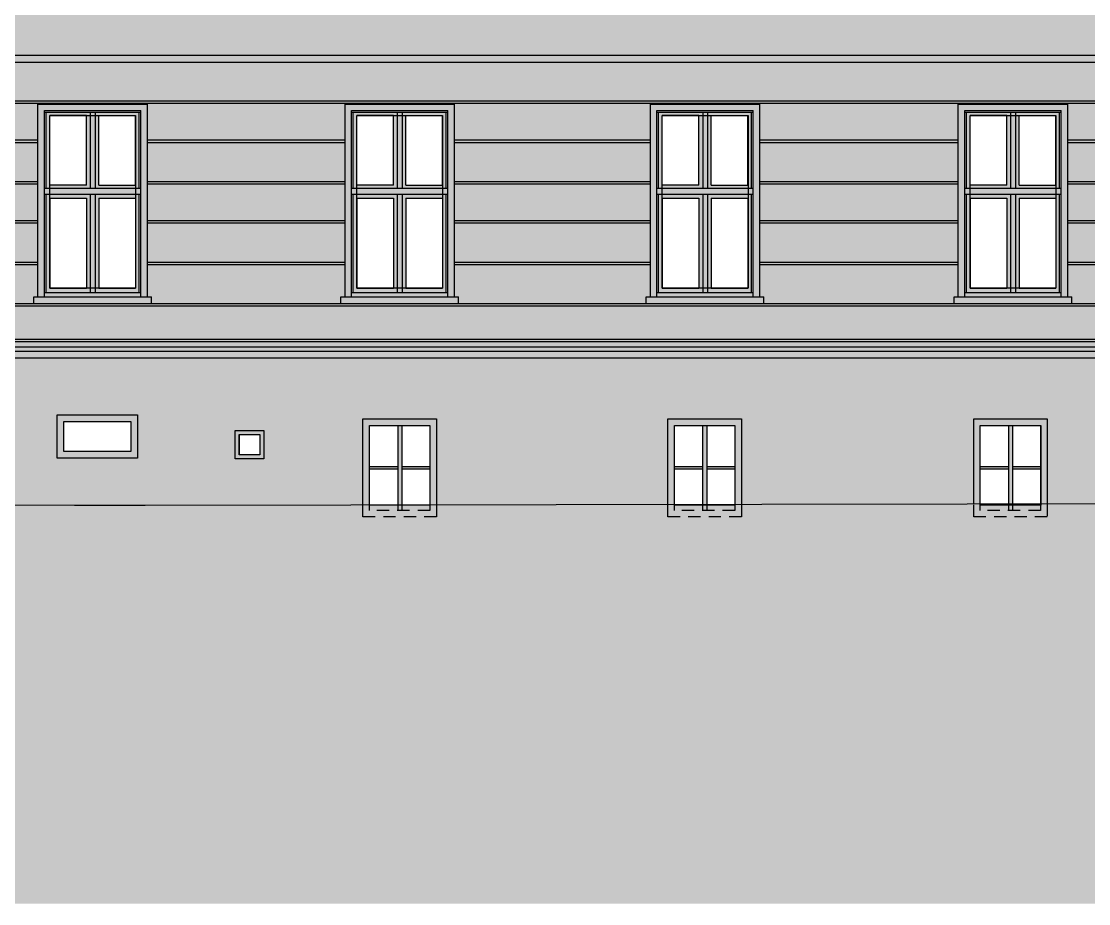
# Model space of a CAD drawing. Header units: metres. Extents: x -6 to 116, y 234 to 267.
# Drawn here: x 54.43 to 67.5, y 233.64 to 244.45 of the extents above; entities that cross this region are included whole.
import ezdxf

# ---------------------------------------------------------------- set-up
doc = ezdxf.new("R2010")
doc.units = ezdxf.units.M
doc.header["$LTSCALE"] = 0.01
doc.header["$XCLIPFRAME"] = 2
doc.linetypes.add('AUSGEZOGEN', pattern=[0])
doc.linetypes.add('GESTRICHELT', pattern=[9, 6, -3])
for name, color, linetype in [('A_ANSICHT', 1, 'Continuous'), ('A_Fensterrahmen', 1, 'Continuous'), ('A_Glasbild', 7, 'Continuous'), ('A_Schraff_Fassade_OG', 41, 'Continuous'), ('A_Schraff_Fensterrahmen', 255, 'Continuous'), ('A_Schraff_gelände', 251, 'Continuous'), ('A_Schraff_Gewaende', 23, 'Continuous'), ('A_Schraff_Paneel', 14, 'Continuous'), ('A_schraff_scheibe', 253, 'Continuous'), ('A_Schraff_Sims', 17, 'Continuous'), ('FASSADE', 7, 'AUSGEZOGEN'), ('FASSADE_STRUKTUR', 2, 'AUSGEZOGEN'), ('Gel_lageplan', 4, 'Continuous')]:
    doc.layers.add(name, color=color, linetype=linetype)
picture_1 = doc.add_image_def('image1.jpg', size_in_pixel=(60, 84))

msp = doc.modelspace()

# ---------------------------------------------------------------- hatches: boundary and pattern name
at = {"layer": 'A_Schraff_Fassade_OG'}
h = msp.add_hatch(color=256, dxfattribs=at)
h.paths.add_polyline_path([(39.643, 254.251), (39.573, 254.251), (39.573, 254.381), (39.543, 254.381), (39.543, 254.461), (41.083, 254.461), (41.083, 254.381), (41.053, 254.381), (41.053, 254.251), (40.983, 254.251), (40.983, 253.659), (43.408, 253.659), (43.408, 254.251), (43.338, 254.251), (43.338, 254.381), (43.308, 254.381), (43.308, 254.461), (44.848, 254.461), (44.848, 254.381), (44.818, 254.381), (44.818, 254.251), (44.748, 254.251), (44.748, 253.659), (47.163, 253.659), (47.163, 254.251), (47.093, 254.251), (47.093, 254.381), (47.063, 254.381), (47.063, 254.461), (48.603, 254.461), (48.603, 254.381), (48.573, 254.381), (48.573, 254.251), (48.503, 254.251), (48.503, 253.659), (50.888, 253.659), (50.888, 254.251), (50.818, 254.251), (50.818, 254.381), (50.788, 254.381), (50.788, 254.461), (52.328, 254.461), (52.328, 254.381), (52.298, 254.381), (52.298, 254.251), (52.228, 254.251), (52.228, 253.659), (54.633, 253.659), (54.633, 254.251), (54.563, 254.251), (54.563, 254.381), (54.533, 254.381), (54.533, 254.461), (56.073, 254.461), (56.073, 254.381), (56.043, 254.381), (56.043, 254.251), (55.973, 254.251), (55.973, 253.659), (58.393, 253.659), (58.393, 254.251), (58.323, 254.251), (58.323, 254.381), (58.293, 254.381), (58.293, 254.461), (59.833, 254.461), (59.833, 254.381), (59.803, 254.381), (59.803, 254.251), (59.733, 254.251), (59.733, 253.659), (62.133, 253.659), (62.133, 254.251), (62.063, 254.251), (62.063, 254.381), (62.033, 254.381), (62.033, 254.461), (63.573, 254.461), (63.573, 254.381), (63.543, 254.381), (63.543, 254.251), (63.473, 254.251), (63.473, 253.659), (65.903, 253.659), (65.903, 254.251), (65.833, 254.251), (65.833, 254.381), (65.803, 254.381), (65.803, 254.461), (67.343, 254.461), (67.343, 254.381), (67.313, 254.381), (67.313, 254.251), (67.243, 254.251), (67.243, 253.659), (69.696, 253.659), (69.696, 254.251), (69.626, 254.251), (69.626, 254.381), (69.596, 254.381), (69.596, 254.461), (71.136, 254.461), (71.136, 254.381), (71.106, 254.381), (71.106, 254.251), (71.036, 254.251), (71.036, 253.659), (72.503, 253.659), (72.503, 254.562), (25.866, 254.562), (25.866, 253.659), (28.408, 253.659), (28.408, 254.251), (28.338, 254.251), (28.338, 254.381), (28.308, 254.381), (28.308, 254.461), (29.848, 254.461), (29.848, 254.381), (29.818, 254.381), (29.818, 254.251), (29.748, 254.251), (29.748, 253.659), (32.153, 253.659), (32.153, 254.251), (32.083, 254.251), (32.083, 254.381), (32.053, 254.381), (32.053, 254.461), (33.593, 254.461), (33.593, 254.381), (33.563, 254.381), (33.563, 254.251), (33.493, 254.251), (33.493, 253.659), (35.923, 253.659), (35.923, 254.251), (35.853, 254.251), (35.853, 254.381), (35.823, 254.381), (35.823, 254.461), (37.363, 254.461), (37.363, 254.381), (37.333, 254.381), (37.333, 254.251), (37.263, 254.251), (37.263, 253.659), (39.643, 253.659)])
h.paths.add_polyline_path([(72.503, 253.659), (71.036, 253.659), (71.036, 251.971), (71.086, 251.971), (71.086, 251.891), (69.646, 251.891), (69.646, 251.971), (69.696, 251.971), (69.696, 253.659), (67.243, 253.659), (67.243, 251.971), (67.293, 251.971), (67.293, 251.891), (65.853, 251.891), (65.853, 251.971), (65.903, 251.971), (65.903, 253.659), (63.473, 253.659), (63.473, 251.971), (63.523, 251.971), (63.523, 251.891), (62.083, 251.891), (62.083, 251.971), (62.133, 251.971), (62.133, 253.659), (59.733, 253.659), (59.733, 251.971), (59.783, 251.971), (59.783, 251.891), (58.343, 251.891), (58.343, 251.971), (58.393, 251.971), (58.393, 253.659), (55.973, 253.659), (55.973, 251.971), (56.023, 251.971), (56.023, 251.891), (54.583, 251.891), (54.583, 251.971), (54.633, 251.971), (54.633, 253.659), (52.228, 253.659), (52.228, 251.971), (52.278, 251.971), (52.278, 251.891), (50.838, 251.891), (50.838, 251.971), (50.888, 251.971), (50.888, 253.659), (48.503, 253.659), (48.503, 251.971), (48.553, 251.971), (48.553, 251.891), (47.113, 251.891), (47.113, 251.971), (47.163, 251.971), (47.163, 253.659), (44.748, 253.659), (44.748, 251.971), (44.798, 251.971), (44.798, 251.891), (43.358, 251.891), (43.358, 251.971), (43.408, 251.971), (43.408, 253.659), (40.983, 253.659), (40.983, 251.971), (41.033, 251.971), (41.033, 251.891), (39.593, 251.891), (39.593, 251.971), (39.643, 251.971), (39.643, 253.659), (37.263, 253.659), (37.263, 251.971), (37.313, 251.971), (37.313, 251.891), (35.873, 251.891), (35.873, 251.971), (35.923, 251.971), (35.923, 253.659), (33.493, 253.659), (33.493, 251.971), (33.543, 251.971), (33.543, 251.891), (32.103, 251.891), (32.103, 251.971), (32.153, 251.971), (32.153, 253.659), (29.748, 253.659), (29.748, 251.971), (29.798, 251.971), (29.798, 251.891), (28.358, 251.891), (28.358, 251.971), (28.408, 251.971), (28.408, 253.659), (25.866, 253.659), (25.866, 249.706), (28.408, 249.706), (28.408, 250.665), (28.338, 250.665), (28.338, 250.795), (28.308, 250.795), (28.308, 250.875), (29.848, 250.875), (29.848, 250.795), (29.818, 250.795), (29.818, 250.665), (29.748, 250.665), (29.748, 249.706), (32.153, 249.706), (32.153, 250.665), (32.083, 250.665), (32.083, 250.795), (32.053, 250.795), (32.053, 250.875), (33.593, 250.875), (33.593, 250.795), (33.563, 250.795), (33.563, 250.665), (33.493, 250.665), (33.493, 249.706), (35.923, 249.706), (35.923, 250.665), (35.853, 250.665), (35.853, 250.795), (35.823, 250.795), (35.823, 250.875), (37.363, 250.875), (37.363, 250.795), (37.333, 250.795), (37.333, 250.665), (37.263, 250.665), (37.263, 249.706), (39.643, 249.706), (39.643, 250.665), (39.573, 250.665), (39.573, 250.795), (39.543, 250.795), (39.543, 250.875), (41.083, 250.875), (41.083, 250.795), (41.053, 250.795), (41.053, 250.665), (40.983, 250.665), (40.983, 249.706), (43.408, 249.706), (43.408, 250.665), (43.338, 250.665), (43.338, 250.795), (43.308, 250.795), (43.308, 250.875), (44.848, 250.875), (44.848, 250.795), (44.818, 250.795), (44.818, 250.665), (44.748, 250.665), (44.748, 249.706), (47.163, 249.706), (47.163, 250.665), (47.093, 250.665), (47.093, 250.795), (47.063, 250.795), (47.063, 250.875), (48.603, 250.875), (48.603, 250.795), (48.573, 250.795), (48.573, 250.665), (48.503, 250.665), (48.503, 249.706), (50.888, 249.706), (50.888, 250.665), (50.818, 250.665), (50.818, 250.795), (50.788, 250.795), (50.788, 250.875), (52.328, 250.875), (52.328, 250.795), (52.298, 250.795), (52.298, 250.665), (52.228, 250.665), (52.228, 249.706), (54.633, 249.706), (54.633, 250.665), (54.563, 250.665), (54.563, 250.795), (54.533, 250.795), (54.533, 250.875), (56.073, 250.875), (56.073, 250.795), (56.043, 250.795), (56.043, 250.665), (55.973, 250.665), (55.973, 249.706), (58.393, 249.706), (58.393, 250.665), (58.323, 250.665), (58.323, 250.795), (58.293, 250.795), (58.293, 250.875), (59.833, 250.875), (59.833, 250.795), (59.803, 250.795), (59.803, 250.665), (59.733, 250.665), (59.733, 249.706), (62.133, 249.706), (62.133, 250.665), (62.063, 250.665), (62.063, 250.795), (62.033, 250.795), (62.033, 250.875), (63.573, 250.875), (63.573, 250.795), (63.543, 250.795), (63.543, 250.665), (63.473, 250.665), (63.473, 249.706), (65.903, 249.706), (65.903, 250.665), (65.833, 250.665), (65.833, 250.795), (65.803, 250.795), (65.803, 250.875), (67.343, 250.875), (67.343, 250.795), (67.313, 250.795), (67.313, 250.665), (67.243, 250.665), (67.243, 249.706), (69.696, 249.706), (69.696, 250.665), (69.626, 250.665), (69.626, 250.795), (69.596, 250.795), (69.596, 250.875), (71.136, 250.875), (71.136, 250.795), (71.106, 250.795), (71.106, 250.665), (71.036, 250.665), (71.036, 249.706), (72.503, 249.706)])
h.paths.add_polyline_path([(39.643, 249.706), (37.263, 249.706), (37.263, 248.385), (37.313, 248.385), (37.313, 248.305), (35.873, 248.305), (35.873, 248.385), (35.923, 248.385), (35.923, 249.706), (33.493, 249.706), (33.493, 248.385), (33.543, 248.385), (33.543, 248.305), (32.103, 248.305), (32.103, 248.385), (32.153, 248.385), (32.153, 249.706), (29.748, 249.706), (29.748, 248.385), (29.798, 248.385), (29.798, 248.305), (28.358, 248.305), (28.358, 248.385), (28.408, 248.385), (28.408, 249.706), (25.866, 249.706), (25.866, 245.725), (28.408, 245.725), (28.408, 247.035), (28.338, 247.035), (28.338, 247.165), (28.308, 247.165), (28.308, 247.245), (29.848, 247.245), (29.848, 247.165), (29.818, 247.165), (29.818, 247.035), (29.748, 247.035), (29.748, 245.725), (32.153, 245.725), (32.153, 247.035), (32.083, 247.035), (32.083, 247.165), (32.053, 247.165), (32.053, 247.245), (33.593, 247.245), (33.593, 247.165), (33.563, 247.165), (33.563, 247.035), (33.493, 247.035), (33.493, 245.725), (35.923, 245.725), (35.923, 247.035), (35.853, 247.035), (35.853, 247.165), (35.823, 247.165), (35.823, 247.245), (37.363, 247.245), (37.363, 247.165), (37.333, 247.165), (37.333, 247.035), (37.263, 247.035), (37.263, 245.725), (39.643, 245.725), (39.643, 247.035), (39.573, 247.035), (39.573, 247.165), (39.543, 247.165), (39.543, 247.245), (41.083, 247.245), (41.083, 247.165), (41.053, 247.165), (41.053, 247.035), (40.983, 247.035), (40.983, 245.725), (43.408, 245.725), (43.408, 247.035), (43.338, 247.035), (43.338, 247.165), (43.308, 247.165), (43.308, 247.245), (44.848, 247.245), (44.848, 247.165), (44.818, 247.165), (44.818, 247.035), (44.748, 247.035), (44.748, 245.725), (47.163, 245.725), (47.163, 247.035), (47.093, 247.035), (47.093, 247.165), (47.063, 247.165), (47.063, 247.245), (48.603, 247.245), (48.603, 247.165), (48.573, 247.165), (48.573, 247.035), (48.503, 247.035), (48.503, 245.725), (50.888, 245.725), (50.888, 247.035), (50.818, 247.035), (50.818, 247.165), (50.788, 247.165), (50.788, 247.245), (52.328, 247.245), (52.328, 247.165), (52.298, 247.165), (52.298, 247.035), (52.228, 247.035), (52.228, 245.725), (54.633, 245.725), (54.633, 247.035), (54.563, 247.035), (54.563, 247.165), (54.533, 247.165), (54.533, 247.245), (56.073, 247.245), (56.073, 247.165), (56.043, 247.165), (56.043, 247.035), (55.973, 247.035), (55.973, 245.725), (58.393, 245.725), (58.393, 247.035), (58.323, 247.035), (58.323, 247.165), (58.293, 247.165), (58.293, 247.245), (59.833, 247.245), (59.833, 247.165), (59.803, 247.165), (59.803, 247.035), (59.733, 247.035), (59.733, 245.725), (62.133, 245.725), (62.133, 247.035), (62.063, 247.035), (62.063, 247.165), (62.033, 247.165), (62.033, 247.245), (63.573, 247.245), (63.573, 247.165), (63.543, 247.165), (63.543, 247.035), (63.473, 247.035), (63.473, 245.725), (65.903, 245.725), (65.903, 247.035), (65.833, 247.035), (65.833, 247.165), (65.803, 247.165), (65.803, 247.245), (67.343, 247.245), (67.343, 247.165), (67.313, 247.165), (67.313, 247.035), (67.243, 247.035), (67.243, 245.725), (69.696, 245.725), (69.696, 247.035), (69.626, 247.035), (69.626, 247.165), (69.596, 247.165), (69.596, 247.245), (71.136, 247.245), (71.136, 247.165), (71.106, 247.165), (71.106, 247.035), (71.036, 247.035), (71.036, 245.725), (72.503, 245.725), (72.503, 249.706), (71.036, 249.706), (71.036, 248.385), (71.086, 248.385), (71.086, 248.305), (69.646, 248.305), (69.646, 248.385), (69.696, 248.385), (69.696, 249.706), (67.243, 249.706), (67.243, 248.385), (67.293, 248.385), (67.293, 248.305), (65.853, 248.305), (65.853, 248.385), (65.903, 248.385), (65.903, 249.706), (63.473, 249.706), (63.473, 248.385), (63.523, 248.385), (63.523, 248.305), (62.083, 248.305), (62.083, 248.385), (62.133, 248.385), (62.133, 249.706), (59.733, 249.706), (59.733, 248.385), (59.783, 248.385), (59.783, 248.305), (58.343, 248.305), (58.343, 248.385), (58.393, 248.385), (58.393, 249.706), (55.973, 249.706), (55.973, 248.385), (56.023, 248.385), (56.023, 248.305), (54.583, 248.305), (54.583, 248.385), (54.633, 248.385), (54.633, 249.706), (52.228, 249.706), (52.228, 248.385), (52.278, 248.385), (52.278, 248.305), (50.838, 248.305), (50.838, 248.385), (50.888, 248.385), (50.888, 249.706), (48.503, 249.706), (48.503, 248.385), (48.553, 248.385), (48.553, 248.305), (47.113, 248.305), (47.113, 248.385), (47.163, 248.385), (47.163, 249.706), (44.748, 249.706), (44.748, 248.385), (44.798, 248.385), (44.798, 248.305), (43.358, 248.305), (43.358, 248.385), (43.408, 248.385), (43.408, 249.706), (40.983, 249.706), (40.983, 248.385), (41.033, 248.385), (41.033, 248.305), (39.593, 248.305), (39.593, 248.385), (39.643, 248.385)])
h.paths.add_polyline_path([(39.643, 245.725), (37.263, 245.725), (37.263, 244.755), (37.313, 244.755), (37.313, 244.675), (35.873, 244.675), (35.873, 244.755), (35.923, 244.755), (35.923, 245.725), (33.493, 245.725), (33.493, 244.755), (33.543, 244.755), (33.543, 244.675), (32.103, 244.675), (32.103, 244.755), (32.153, 244.755), (32.153, 245.725), (29.748, 245.725), (29.748, 244.755), (29.798, 244.755), (29.798, 244.675), (28.358, 244.675), (28.358, 244.755), (28.408, 244.755), (28.408, 245.725), (25.866, 245.725), (25.866, 244.032), (72.503, 244.032), (72.503, 245.725), (71.036, 245.725), (71.036, 244.755), (71.086, 244.755), (71.086, 244.675), (69.646, 244.675), (69.646, 244.755), (69.696, 244.755), (69.696, 245.725), (67.243, 245.725), (67.243, 244.755), (67.293, 244.755), (67.293, 244.675), (65.853, 244.675), (65.853, 244.755), (65.903, 244.755), (65.903, 245.725), (63.473, 245.725), (63.473, 244.755), (63.523, 244.755), (63.523, 244.675), (62.083, 244.675), (62.083, 244.755), (62.133, 244.755), (62.133, 245.725), (59.733, 245.725), (59.733, 244.755), (59.783, 244.755), (59.783, 244.675), (58.343, 244.675), (58.343, 244.755), (58.393, 244.755), (58.393, 245.725), (55.973, 245.725), (55.973, 244.755), (56.023, 244.755), (56.023, 244.675), (54.583, 244.675), (54.583, 244.755), (54.633, 244.755), (54.633, 245.725), (52.228, 245.725), (52.228, 244.755), (52.278, 244.755), (52.278, 244.675), (50.838, 244.675), (50.838, 244.755), (50.888, 244.755), (50.888, 245.725), (48.503, 245.725), (48.503, 244.755), (48.553, 244.755), (48.553, 244.675), (47.113, 244.675), (47.113, 244.755), (47.163, 244.755), (47.163, 245.725), (44.748, 245.725), (44.748, 244.755), (44.798, 244.755), (44.798, 244.675), (43.358, 244.675), (43.358, 244.755), (43.408, 244.755), (43.408, 245.725), (40.983, 245.725), (40.983, 244.755), (41.033, 244.755), (41.033, 244.675), (39.593, 244.675), (39.593, 244.755), (39.643, 244.755)])
at = {"layer": 'A_Schraff_Fensterrahmen'}
h = msp.add_hatch(color=256, dxfattribs=at)
h.paths.add_polyline_path([(55.273, 243.332), (54.733, 243.332), (54.733, 242.401), (55.273, 242.401)])
h.paths.add_polyline_path([(55.228, 243.291), (55.228, 242.441), (54.778, 242.441), (54.778, 243.291)], flags=16)
h.paths.add_polyline_path([(55.873, 243.332), (55.333, 243.332), (55.333, 242.401), (55.873, 242.401)])
h.paths.add_polyline_path([(55.378, 243.291), (55.828, 243.291), (55.828, 242.441), (55.378, 242.441)], flags=16)
h.paths.add_polyline_path([(55.273, 242.33), (54.733, 242.33), (54.733, 241.125), (55.273, 241.125)])
h.paths.add_polyline_path([(55.228, 242.278), (55.228, 241.178), (54.778, 241.178), (54.778, 242.278)], flags=16)
h.paths.add_polyline_path([(55.873, 242.33), (55.333, 242.33), (55.333, 241.125), (55.873, 241.125)])
h.paths.add_polyline_path([(55.378, 242.278), (55.828, 242.278), (55.828, 241.178), (55.378, 241.178)], flags=16)
h = msp.add_hatch(color=256, dxfattribs=at)
h.paths.add_polyline_path([(55.333, 243.332), (55.273, 243.332), (55.273, 242.401), (55.333, 242.401)])
h.paths.add_polyline_path([(55.333, 242.33), (55.273, 242.33), (55.273, 241.125), (55.333, 241.125)])
h = msp.add_hatch(color=256, dxfattribs=at)
h.paths.add_polyline_path([(59.033, 243.332), (58.493, 243.332), (58.493, 242.401), (59.033, 242.401)])
h.paths.add_polyline_path([(58.988, 243.291), (58.988, 242.441), (58.538, 242.441), (58.538, 243.291)], flags=16)
h.paths.add_polyline_path([(59.633, 243.332), (59.093, 243.332), (59.093, 242.401), (59.633, 242.401)])
h.paths.add_polyline_path([(59.138, 243.291), (59.588, 243.291), (59.588, 242.441), (59.138, 242.441)], flags=16)
h.paths.add_polyline_path([(59.033, 242.33), (58.493, 242.33), (58.493, 241.125), (59.033, 241.125)])
h.paths.add_polyline_path([(58.988, 242.278), (58.988, 241.178), (58.538, 241.178), (58.538, 242.278)], flags=16)
h.paths.add_polyline_path([(59.633, 242.33), (59.093, 242.33), (59.093, 241.125), (59.633, 241.125)])
h.paths.add_polyline_path([(59.138, 242.278), (59.588, 242.278), (59.588, 241.178), (59.138, 241.178)], flags=16)
h = msp.add_hatch(color=256, dxfattribs=at)
h.paths.add_polyline_path([(59.093, 243.332), (59.033, 243.332), (59.033, 242.401), (59.093, 242.401)])
h.paths.add_polyline_path([(59.093, 242.33), (59.033, 242.33), (59.033, 241.125), (59.093, 241.125)])
h = msp.add_hatch(color=256, dxfattribs=at)
h.paths.add_polyline_path([(62.773, 243.332), (62.233, 243.332), (62.233, 242.401), (62.773, 242.401)])
h.paths.add_polyline_path([(62.728, 243.291), (62.728, 242.441), (62.278, 242.441), (62.278, 243.291)], flags=16)
h.paths.add_polyline_path([(63.373, 243.332), (62.833, 243.332), (62.833, 242.401), (63.373, 242.401)])
h.paths.add_polyline_path([(62.878, 243.291), (63.328, 243.291), (63.328, 242.441), (62.878, 242.441)], flags=16)
h.paths.add_polyline_path([(62.773, 242.33), (62.233, 242.33), (62.233, 241.125), (62.773, 241.125)])
h.paths.add_polyline_path([(62.728, 242.278), (62.728, 241.178), (62.278, 241.178), (62.278, 242.278)], flags=16)
h.paths.add_polyline_path([(63.373, 242.33), (62.833, 242.33), (62.833, 241.125), (63.373, 241.125)])
h.paths.add_polyline_path([(62.878, 242.278), (63.328, 242.278), (63.328, 241.178), (62.878, 241.178)], flags=16)
h = msp.add_hatch(color=256, dxfattribs=at)
h.paths.add_polyline_path([(62.833, 243.332), (62.773, 243.332), (62.773, 242.401), (62.833, 242.401)])
h.paths.add_polyline_path([(62.833, 242.33), (62.773, 242.33), (62.773, 241.125), (62.833, 241.125)])
h = msp.add_hatch(color=256, dxfattribs=at)
h.paths.add_polyline_path([(66.543, 243.332), (66.003, 243.332), (66.003, 242.401), (66.543, 242.401)])
h.paths.add_polyline_path([(66.498, 243.291), (66.498, 242.441), (66.048, 242.441), (66.048, 243.291)], flags=16)
h.paths.add_polyline_path([(67.143, 243.332), (66.603, 243.332), (66.603, 242.401), (67.143, 242.401)])
h.paths.add_polyline_path([(66.648, 243.291), (67.098, 243.291), (67.098, 242.441), (66.648, 242.441)], flags=16)
h.paths.add_polyline_path([(66.543, 242.33), (66.003, 242.33), (66.003, 241.125), (66.543, 241.125)])
h.paths.add_polyline_path([(66.498, 242.278), (66.498, 241.178), (66.048, 241.178), (66.048, 242.278)], flags=16)
h.paths.add_polyline_path([(67.143, 242.33), (66.603, 242.33), (66.603, 241.125), (67.143, 241.125)])
h.paths.add_polyline_path([(66.648, 242.278), (67.098, 242.278), (67.098, 241.178), (66.648, 241.178)], flags=16)
h = msp.add_hatch(color=256, dxfattribs=at)
h.paths.add_polyline_path([(66.603, 243.332), (66.543, 243.332), (66.543, 242.401), (66.603, 242.401)])
h.paths.add_polyline_path([(66.603, 242.33), (66.543, 242.33), (66.543, 241.125), (66.603, 241.125)])
h = msp.add_hatch(color=256, dxfattribs=at)
h.paths.add_polyline_path([(55.893, 242.401), (54.713, 242.401), (54.713, 242.33), (55.893, 242.33)])
h.paths.add_polyline_path([(55.893, 241.125), (54.713, 241.125), (54.713, 241.072), (55.893, 241.072)])
h = msp.add_hatch(color=256, dxfattribs=at)
h.paths.add_polyline_path([(59.653, 242.401), (58.473, 242.401), (58.473, 242.33), (59.653, 242.33)])
h.paths.add_polyline_path([(59.653, 241.125), (58.473, 241.125), (58.473, 241.072), (59.653, 241.072)])
h = msp.add_hatch(color=256, dxfattribs=at)
h.paths.add_polyline_path([(63.393, 242.401), (62.213, 242.401), (62.213, 242.33), (63.393, 242.33)])
h.paths.add_polyline_path([(63.393, 241.125), (62.213, 241.125), (62.213, 241.072), (63.393, 241.072)])
h = msp.add_hatch(color=256, dxfattribs=at)
h.paths.add_polyline_path([(67.163, 242.401), (65.983, 242.401), (65.983, 242.33), (67.163, 242.33)])
h.paths.add_polyline_path([(67.163, 241.125), (65.983, 241.125), (65.983, 241.072), (67.163, 241.072)])
h = msp.add_hatch(color=256, dxfattribs=at)
h.paths.add_polyline_path([(55.85, 239.626), (54.87, 239.626), (54.87, 239.096), (55.85, 239.096)])
h.paths.add_polyline_path([(55.77, 239.546), (55.77, 239.176), (54.95, 239.176), (54.95, 239.546)], flags=16)
h.paths.add_polyline_path([(57.4, 239.436), (57.05, 239.436), (57.05, 239.086), (57.4, 239.086)])
h.paths.add_polyline_path([(57.35, 239.386), (57.35, 239.136), (57.1, 239.136), (57.1, 239.386)], flags=16)
h = msp.add_hatch(color=256, dxfattribs=at)
h.paths.add_polyline_path([(58.693, 239.496), (59.433, 239.496), (59.433, 238.522), (59.513, 238.522), (59.513, 239.576), (58.613, 239.576), (58.613, 238.52), (58.693, 238.521)])
h.paths.add_polyline_path([(58.693, 238.991), (58.693, 238.961), (59.038, 238.961), (59.038, 238.981), (59.038, 238.991)], flags=16)
h.paths.add_polyline_path([(59.433, 238.961), (59.433, 238.991), (59.088, 238.991), (59.088, 238.961)], flags=16)
for points in [[(59.088, 239.496), (59.038, 239.496), (59.038, 238.981), (59.038, 238.521), (59.088, 238.521)], [(63.247, 239.576), (62.347, 239.576), (62.347, 238.526), (62.427, 238.526), (62.427, 239.496), (63.167, 239.496), (63.167, 238.528), (63.247, 238.528)], [(66.992, 239.576), (66.092, 239.576), (66.092, 238.532), (66.172, 238.532), (66.172, 239.496), (66.912, 239.496), (66.912, 238.534), (66.992, 238.534)]]:
    msp.add_hatch(color=256, dxfattribs=at).paths.add_polyline_path(points)
h = msp.add_hatch(color=256, dxfattribs=at)
h.paths.add_polyline_path([(62.822, 239.496), (62.772, 239.496), (62.772, 238.981), (62.772, 238.527), (62.822, 238.527)])
h.paths.add_polyline_path([(62.772, 238.981), (62.772, 238.991), (62.427, 238.991), (62.427, 238.961), (62.772, 238.961)])
h.paths.add_polyline_path([(63.167, 238.991), (62.822, 238.991), (62.822, 238.961), (63.167, 238.961)])
h = msp.add_hatch(color=256, dxfattribs=at)
h.paths.add_polyline_path([(66.567, 239.496), (66.517, 239.496), (66.517, 238.981), (66.517, 238.533), (66.567, 238.533)])
h.paths.add_polyline_path([(66.517, 238.981), (66.517, 238.991), (66.172, 238.991), (66.172, 238.961), (66.517, 238.961)])
h.paths.add_polyline_path([(66.912, 238.991), (66.567, 238.991), (66.567, 238.961), (66.912, 238.961)])
at = {"layer": 'A_Schraff_gelände'}
msp.add_hatch(color=256, dxfattribs=at).paths.add_polyline_path([(115.789, 239.736), (115.79, 233.64), (-5.312, 233.64), (-5.312, 239.796), (5.581, 239.796), (5.581, 239.036), (6.839, 238.726), (10.488, 238.742), (13.883, 238.756), (18.65, 238.776), (18.796, 238.752), (20.066, 238.546), (25.866, 238.541), (55.944, 238.516), (81.114, 238.556), (82.399, 238.776), (86.105, 238.872), (86.733, 238.872), (86.733, 238.791), (92.084, 238.791), (92.085, 238.891), (92.264, 238.891), (92.264, 237.938), (92.834, 237.938), (95.198, 237.938), (95.768, 237.938), (99.918, 237.938), (100.368, 237.938), (100.368, 238.816), (101.618, 238.816), (101.618, 240.076), (103.344, 240.076), (103.348, 239.906), (103.618, 239.906), (103.618, 239.736), (103.918, 239.736)])
at = {"layer": 'A_Schraff_Gewaende'}
h = msp.add_hatch(color=256, dxfattribs=at)
h.dxf.hatch_style = 1
h.paths.add_polyline_path([(55.973, 243.432), (54.633, 243.432), (54.633, 241.072), (54.713, 241.072), (54.713, 243.352), (55.893, 243.352), (55.893, 241.072), (55.973, 241.072)])
h = msp.add_hatch(color=256, dxfattribs=at)
h.dxf.hatch_style = 1
h.paths.add_polyline_path([(59.733, 243.432), (58.393, 243.432), (58.393, 241.072), (58.473, 241.072), (58.473, 243.352), (59.653, 243.352), (59.653, 241.072), (59.733, 241.072)])
h = msp.add_hatch(color=256, dxfattribs=at)
h.dxf.hatch_style = 1
h.paths.add_polyline_path([(63.473, 243.432), (62.133, 243.432), (62.133, 241.072), (62.213, 241.072), (62.213, 243.352), (63.393, 243.352), (63.393, 241.072), (63.473, 241.072)])
h = msp.add_hatch(color=256, dxfattribs=at)
h.dxf.hatch_style = 1
h.paths.add_polyline_path([(67.243, 243.432), (65.903, 243.432), (65.903, 241.072), (65.983, 241.072), (65.983, 243.352), (67.163, 243.352), (67.163, 241.072), (67.243, 241.072)])
h = msp.add_hatch(color=256, dxfattribs=at)
h.dxf.hatch_style = 1
h.paths.add_polyline_path([(56.023, 241.072), (54.583, 241.072), (54.583, 240.992), (56.023, 240.992)])
h = msp.add_hatch(color=256, dxfattribs=at)
h.dxf.hatch_style = 1
h.paths.add_polyline_path([(59.783, 241.072), (58.343, 241.072), (58.343, 240.992), (59.783, 240.992)])
h = msp.add_hatch(color=256, dxfattribs=at)
h.dxf.hatch_style = 1
h.paths.add_polyline_path([(63.523, 241.072), (62.083, 241.072), (62.083, 240.992), (63.523, 240.992)])
h = msp.add_hatch(color=256, dxfattribs=at)
h.dxf.hatch_style = 1
h.paths.add_polyline_path([(67.293, 241.072), (65.853, 241.072), (65.853, 240.992), (67.293, 240.992)])
at = {"layer": 'A_Schraff_Paneel'}
h = msp.add_hatch(color=256, dxfattribs=at)
h.paths.add_polyline_path([(25.866, 243.944), (25.866, 240.458), (72.468, 240.458), (72.468, 240.523), (72.503, 240.523), (72.503, 243.944)])
h.paths.add_polyline_path([(69.696, 243.432), (69.696, 241.072), (69.646, 241.072), (69.646, 240.992), (71.086, 240.992), (71.086, 241.072), (71.036, 241.072), (71.036, 243.432)], flags=16)
h.paths.add_polyline_path([(65.903, 243.432), (65.903, 241.072), (65.853, 241.072), (65.853, 240.992), (67.293, 240.992), (67.293, 241.072), (67.243, 241.072), (67.243, 243.432)], flags=16)
h.paths.add_polyline_path([(62.133, 243.432), (62.133, 241.072), (62.083, 241.072), (62.083, 240.992), (63.523, 240.992), (63.523, 241.072), (63.473, 241.072), (63.473, 243.432)], flags=16)
h.paths.add_polyline_path([(58.393, 243.432), (58.393, 241.072), (58.343, 241.072), (58.343, 240.992), (59.783, 240.992), (59.783, 241.072), (59.733, 241.072), (59.733, 243.432)], flags=16)
h.paths.add_polyline_path([(54.633, 243.432), (54.633, 241.072), (54.583, 241.072), (54.583, 240.992), (56.023, 240.992), (56.023, 241.072), (55.973, 241.072), (55.973, 243.432)], flags=16)
h.paths.add_polyline_path([(50.888, 243.432), (50.888, 241.072), (50.838, 241.072), (50.838, 240.992), (52.278, 240.992), (52.278, 241.072), (52.228, 241.072), (52.228, 243.432)], flags=16)
h.paths.add_polyline_path([(47.163, 243.432), (47.163, 241.072), (47.113, 241.072), (47.113, 240.992), (48.553, 240.992), (48.553, 241.072), (48.503, 241.072), (48.503, 243.432)], flags=16)
h.paths.add_polyline_path([(43.408, 243.432), (43.408, 241.072), (43.358, 241.072), (43.358, 240.992), (44.798, 240.992), (44.798, 241.072), (44.748, 241.072), (44.748, 243.432)], flags=16)
h.paths.add_polyline_path([(39.643, 243.432), (39.643, 241.072), (39.593, 241.072), (39.593, 240.992), (41.033, 240.992), (41.033, 241.072), (40.983, 241.072), (40.983, 243.432)], flags=16)
h.paths.add_polyline_path([(35.923, 243.432), (35.923, 241.072), (35.873, 241.072), (35.873, 240.992), (37.313, 240.992), (37.313, 241.072), (37.263, 241.072), (37.263, 243.432)], flags=16)
h.paths.add_polyline_path([(32.153, 243.432), (32.153, 241.072), (32.103, 241.072), (32.103, 240.992), (33.543, 240.992), (33.543, 241.072), (33.493, 241.072), (33.493, 243.432)], flags=16)
h.paths.add_polyline_path([(28.408, 243.432), (28.408, 241.072), (28.358, 241.072), (28.358, 240.992), (29.798, 240.992), (29.798, 241.072), (29.748, 241.072), (29.748, 243.432)], flags=16)
h = msp.add_hatch(color=256, dxfattribs=at)
h.paths.add_polyline_path([(25.866, 240.324), (25.865, 238.541), (55.944, 238.516), (58.613, 238.52), (58.613, 239.576), (59.513, 239.576), (59.515, 238.522), (62.347, 238.526), (62.347, 239.576), (63.247, 239.576), (63.249, 238.528), (66.092, 238.532), (66.092, 239.576), (66.992, 239.576), (66.994, 238.534), (69.852, 238.538), (69.852, 239.576), (70.752, 239.576), (70.754, 238.54), (72.503, 238.54), (72.503, 240.324)])
h.paths.add_polyline_path([(39.848, 239.706), (40.828, 239.706), (40.828, 239.176), (39.848, 239.176)], flags=16)
h.paths.add_polyline_path([(43.62, 239.656), (44.6, 239.656), (44.6, 239.126), (43.62, 239.126)], flags=16)
h.paths.add_polyline_path([(47.39, 239.656), (48.37, 239.656), (48.37, 239.126), (47.39, 239.126)], flags=16)
h.paths.add_polyline_path([(51.12, 239.656), (52.1, 239.656), (52.1, 239.126), (51.12, 239.126)], flags=16)
h.paths.add_polyline_path([(54.87, 239.626), (55.85, 239.626), (55.85, 239.096), (54.87, 239.096)], flags=16)
h.paths.add_polyline_path([(57.05, 239.436), (57.4, 239.436), (57.4, 239.086), (57.05, 239.086)], flags=16)
at = {"layer": 'A_Schraff_Sims'}
h = msp.add_hatch(color=256, dxfattribs=at)
h.paths.add_polyline_path([(25.866, 244.032), (25.866, 243.944), (72.503, 243.944), (72.503, 244.032)])
h.paths.add_polyline_path([(72.468, 240.324), (72.468, 240.408), (72.407, 240.408), (72.407, 240.458), (25.866, 240.458), (25.866, 240.324)])

# ---------------------------------------------------------------- linework, layer by layer
at = {"layer": 'A_ANSICHT', "color": 2, "linetype": 'GESTRICHELT', "ltscale": 2.5}
for p, q in [((59.038, 238.521), (59.038, 238.456)), ((59.088, 238.521), (59.088, 238.456)), ((62.772, 238.521), (62.772, 238.456)), ((62.822, 238.521), (62.822, 238.456)), ((66.517, 238.521), (66.517, 238.456)), ((66.567, 238.521), (66.567, 238.456))]:
    msp.add_line(p, q, dxfattribs=at)
for points in [[(66.992, 238.534), (66.992, 238.376), (66.092, 238.376), (66.092, 238.532)], [(59.513, 238.522), (59.513, 238.376), (58.613, 238.376), (58.613, 238.52)], [(59.433, 238.522), (59.433, 238.456), (58.693, 238.456), (58.693, 238.521)], [(63.247, 238.528), (63.247, 238.376), (62.347, 238.376), (62.347, 238.526)], [(63.167, 238.522), (63.167, 238.456), (62.427, 238.456), (62.427, 238.521)], [(66.912, 238.522), (66.912, 238.456), (66.172, 238.456), (66.172, 238.521)]]:
    msp.add_lwpolyline(points, dxfattribs=at)
at = {"layer": 'A_Fensterrahmen'}
for p, q in [((54.713, 243.332), (55.893, 243.332)), ((54.733, 242.401), (54.733, 243.332)), ((54.778, 242.441), (54.778, 243.291)), ((55.228, 243.291), (54.778, 243.291)), ((55.228, 242.441), (55.228, 243.291)), ((55.273, 243.332), (55.273, 242.401)), ((55.333, 243.332), (55.333, 242.401)), ((55.378, 243.291), (55.828, 243.291)), ((55.378, 242.441), (55.378, 243.291)), ((55.828, 242.441), (55.828, 243.291)), ((55.873, 242.401), (55.873, 243.332)), ((58.473, 243.332), (59.653, 243.332)), ((58.493, 242.401), (58.493, 243.332)), ((58.538, 242.441), (58.538, 243.291)), ((58.988, 243.291), (58.538, 243.291)), ((58.988, 242.441), (58.988, 243.291)), ((59.033, 243.332), (59.033, 242.401)), ((59.093, 243.332), (59.093, 242.401)), ((59.138, 243.291), (59.588, 243.291)), ((59.138, 242.441), (59.138, 243.291)), ((59.588, 242.441), (59.588, 243.291)), ((59.633, 242.401), (59.633, 243.332)), ((62.213, 243.332), (63.393, 243.332)), ((62.233, 242.401), (62.233, 243.332)), ((62.278, 242.441), (62.278, 243.291)), ((62.728, 243.291), (62.278, 243.291)), ((62.728, 242.441), (62.728, 243.291)), ((62.773, 243.332), (62.773, 242.401)), ((62.833, 243.332), (62.833, 242.401)), ((62.878, 243.291), (63.328, 243.291)), ((62.878, 242.441), (62.878, 243.291)), ((63.328, 242.441), (63.328, 243.291)), ((63.373, 242.401), (63.373, 243.332)), ((65.983, 243.332), (67.163, 243.332)), ((66.003, 242.401), (66.003, 243.332)), ((66.048, 242.441), (66.048, 243.291)), ((66.498, 243.291), (66.048, 243.291)), ((66.498, 242.441), (66.498, 243.291)), ((66.543, 243.332), (66.543, 242.401)), ((66.603, 243.332), (66.603, 242.401)), ((66.648, 243.291), (67.098, 243.291)), ((66.648, 242.441), (66.648, 243.291)), ((67.098, 242.441), (67.098, 243.291)), ((67.143, 242.401), (67.143, 243.332)), ((54.713, 242.401), (55.893, 242.401)), ((54.713, 242.33), (55.893, 242.33)), ((54.733, 241.125), (54.733, 242.33)), ((55.228, 242.441), (54.778, 242.441)), ((55.273, 242.33), (55.273, 241.125)), ((55.333, 242.33), (55.333, 241.125)), ((55.378, 242.441), (55.828, 242.441)), ((55.873, 241.125), (55.873, 242.33)), ((58.473, 242.401), (59.653, 242.401)), ((58.473, 242.33), (59.653, 242.33)), ((58.493, 241.125), (58.493, 242.33)), ((58.988, 242.441), (58.538, 242.441)), ((59.033, 242.33), (59.033, 241.125)), ((59.093, 242.33), (59.093, 241.125)), ((59.138, 242.441), (59.588, 242.441)), ((59.633, 241.125), (59.633, 242.33)), ((62.213, 242.401), (63.393, 242.401)), ((62.213, 242.33), (63.393, 242.33)), ((62.233, 241.125), (62.233, 242.33)), ((62.728, 242.441), (62.278, 242.441)), ((62.773, 242.33), (62.773, 241.125)), ((62.833, 242.33), (62.833, 241.125)), ((62.878, 242.441), (63.328, 242.441)), ((63.373, 241.125), (63.373, 242.33)), ((65.983, 242.401), (67.163, 242.401)), ((65.983, 242.33), (67.163, 242.33)), ((66.003, 241.125), (66.003, 242.33)), ((66.498, 242.441), (66.048, 242.441)), ((66.543, 242.33), (66.543, 241.125)), ((66.603, 242.33), (66.603, 241.125)), ((66.648, 242.441), (67.098, 242.441)), ((67.143, 241.125), (67.143, 242.33)), ((54.778, 242.278), (55.228, 242.278)), ((54.778, 242.278), (54.778, 241.178)), ((55.228, 242.278), (55.228, 241.178)), ((55.378, 242.278), (55.828, 242.278)), ((55.378, 242.278), (55.378, 241.178)), ((55.828, 242.278), (55.828, 241.178)), ((58.538, 242.278), (58.988, 242.278)), ((58.538, 242.278), (58.538, 241.178)), ((58.988, 242.278), (58.988, 241.178)), ((59.138, 242.278), (59.588, 242.278)), ((59.138, 242.278), (59.138, 241.178)), ((59.588, 242.278), (59.588, 241.178)), ((62.278, 242.278), (62.728, 242.278)), ((62.278, 242.278), (62.278, 241.178)), ((62.728, 242.278), (62.728, 241.178)), ((62.878, 242.278), (63.328, 242.278)), ((62.878, 242.278), (62.878, 241.178)), ((63.328, 242.278), (63.328, 241.178)), ((66.048, 242.278), (66.498, 242.278)), ((66.048, 242.278), (66.048, 241.178)), ((66.498, 242.278), (66.498, 241.178)), ((66.648, 242.278), (67.098, 242.278)), ((66.648, 242.278), (66.648, 241.178)), ((67.098, 242.278), (67.098, 241.178)), ((54.778, 241.178), (55.228, 241.178)), ((55.378, 241.178), (55.828, 241.178)), ((58.538, 241.178), (58.988, 241.178)), ((59.138, 241.178), (59.588, 241.178)), ((62.278, 241.178), (62.728, 241.178)), ((62.878, 241.178), (63.328, 241.178)), ((66.048, 241.178), (66.498, 241.178)), ((66.648, 241.178), (67.098, 241.178)), ((54.713, 241.125), (55.893, 241.125)), ((58.473, 241.125), (59.653, 241.125)), ((62.213, 241.125), (63.393, 241.125)), ((65.983, 241.125), (67.163, 241.125)), ((59.038, 239.496), (59.038, 238.981)), ((59.088, 239.496), (59.088, 238.521)), ((62.772, 239.496), (62.772, 238.981)), ((62.822, 239.496), (62.822, 238.521)), ((66.517, 239.496), (66.517, 238.981)), ((66.567, 239.496), (66.567, 238.521)), ((59.038, 238.991), (58.693, 238.991)), ((59.038, 238.961), (58.693, 238.961)), ((59.038, 238.981), (59.038, 238.521)), ((59.433, 238.991), (59.088, 238.991)), ((59.433, 238.961), (59.088, 238.961)), ((62.772, 238.991), (62.427, 238.991)), ((62.772, 238.961), (62.427, 238.961)), ((62.772, 238.981), (62.772, 238.521)), ((63.167, 238.991), (62.822, 238.991)), ((63.167, 238.961), (62.822, 238.961)), ((66.517, 238.991), (66.172, 238.991)), ((66.517, 238.961), (66.172, 238.961)), ((66.517, 238.981), (66.517, 238.521)), ((66.912, 238.991), (66.567, 238.991)), ((66.912, 238.961), (66.567, 238.961))]:
    msp.add_line(p, q, dxfattribs=at)
for points in [[(54.95, 239.546), (55.77, 239.546), (55.77, 239.176), (54.95, 239.176)], [(57.1, 239.386), (57.35, 239.386), (57.35, 239.136), (57.1, 239.136)]]:
    msp.add_lwpolyline(points, close=True, dxfattribs=at)
for points in [[(58.693, 239.496), (59.433, 239.496), (59.433, 238.522)], [(58.693, 238.521), (58.693, 239.496)], [(62.427, 238.526), (62.427, 239.496), (63.167, 239.496), (63.167, 238.528)], [(66.172, 238.532), (66.172, 239.496), (66.912, 239.496), (66.912, 238.534)]]:
    msp.add_lwpolyline(points, dxfattribs=at)
at = {"layer": 'A_schraff_scheibe', "color": 252}
msp.add_line((55.944, 238.516), (55.081, 238.516), dxfattribs=at)
at = {"layer": 'FASSADE'}
for p, q in [((4.344, 244.032), (102.643, 244.032)), ((4.344, 243.944), (102.643, 243.944)), ((54.633, 243.432), (55.973, 243.432)), ((54.633, 241.072), (54.633, 243.432)), ((55.973, 241.072), (55.973, 243.432)), ((58.393, 243.432), (59.733, 243.432)), ((58.393, 241.072), (58.393, 243.432)), ((59.733, 241.072), (59.733, 243.432)), ((62.133, 243.432), (63.473, 243.432)), ((62.133, 241.072), (62.133, 243.432)), ((63.473, 241.072), (63.473, 243.432)), ((65.903, 243.432), (67.243, 243.432)), ((65.903, 241.072), (65.903, 243.432)), ((67.243, 241.072), (67.243, 243.432)), ((54.713, 243.352), (55.893, 243.352)), ((54.713, 241.072), (54.713, 243.352)), ((55.893, 241.072), (55.893, 243.352)), ((58.473, 243.352), (59.653, 243.352)), ((58.473, 241.072), (58.473, 243.352)), ((59.653, 241.072), (59.653, 243.352)), ((62.213, 243.352), (63.393, 243.352)), ((62.213, 241.072), (62.213, 243.352)), ((63.393, 241.072), (63.393, 243.352)), ((65.983, 243.352), (67.163, 243.352)), ((65.983, 241.072), (65.983, 243.352)), ((67.163, 241.072), (67.163, 243.352)), ((54.583, 240.992), (54.583, 241.072)), ((54.583, 241.072), (56.023, 241.072)), ((56.023, 240.992), (56.023, 241.072)), ((58.343, 240.992), (58.343, 241.072)), ((58.343, 241.072), (59.783, 241.072)), ((59.783, 240.992), (59.783, 241.072)), ((62.083, 240.992), (62.083, 241.072)), ((62.083, 241.072), (63.523, 241.072)), ((63.523, 240.992), (63.523, 241.072)), ((65.853, 240.992), (65.853, 241.072)), ((65.853, 241.072), (67.293, 241.072)), ((67.293, 240.992), (67.293, 241.072)), ((54.583, 240.992), (56.023, 240.992)), ((58.343, 240.992), (59.783, 240.992)), ((62.083, 240.992), (63.523, 240.992)), ((65.853, 240.992), (67.293, 240.992)), ((15.136, 240.458), (86.735, 240.458)), ((15.136, 240.408), (86.735, 240.408)), ((15.136, 240.324), (86.735, 240.324))]:
    msp.add_line(p, q, dxfattribs=at)
for points in [[(54.87, 239.626), (55.85, 239.626), (55.85, 239.096), (54.87, 239.096)], [(57.05, 239.436), (57.4, 239.436), (57.4, 239.086), (57.05, 239.086)]]:
    msp.add_lwpolyline(points, close=True, dxfattribs=at)
for points in [[(58.613, 239.576), (59.513, 239.576), (59.513, 238.522)], [(58.613, 238.52), (58.613, 239.576)], [(62.347, 239.576), (63.247, 239.576), (63.247, 238.528)], [(62.347, 238.526), (62.347, 239.576)], [(66.092, 239.576), (66.992, 239.576), (66.992, 238.534)], [(66.092, 238.532), (66.092, 239.576)]]:
    msp.add_lwpolyline(points, dxfattribs=at)
at = {"layer": 'FASSADE_STRUKTUR'}
for p, q in [((18.796, 243.474), (87.99, 243.474)), ((18.796, 243.444), (87.99, 243.444)), ((52.228, 242.993), (54.633, 242.993)), ((55.973, 242.993), (58.393, 242.993)), ((59.733, 242.993), (62.133, 242.993)), ((63.473, 242.993), (65.903, 242.993)), ((67.243, 242.993), (69.696, 242.993)), ((52.228, 242.963), (54.633, 242.963)), ((55.973, 242.963), (58.393, 242.963)), ((59.733, 242.963), (62.133, 242.963)), ((63.473, 242.963), (65.903, 242.963)), ((67.243, 242.963), (69.696, 242.963)), ((52.228, 242.486), (54.633, 242.486)), ((52.228, 242.456), (54.633, 242.456)), ((55.973, 242.486), (58.393, 242.486)), ((55.973, 242.456), (58.393, 242.456)), ((59.733, 242.486), (62.133, 242.486)), ((59.733, 242.456), (62.133, 242.456)), ((63.473, 242.486), (65.903, 242.486)), ((63.473, 242.456), (65.903, 242.456)), ((67.243, 242.486), (69.696, 242.486)), ((67.243, 242.456), (69.696, 242.456)), ((52.228, 242.008), (54.633, 242.008)), ((52.228, 241.978), (54.633, 241.978)), ((55.973, 242.008), (58.393, 242.008)), ((55.973, 241.978), (58.393, 241.978)), ((59.733, 242.008), (62.133, 242.008)), ((59.733, 241.978), (62.133, 241.978)), ((63.473, 242.008), (65.903, 242.008)), ((63.473, 241.978), (65.903, 241.978)), ((67.243, 242.008), (69.696, 242.008)), ((67.243, 241.978), (69.696, 241.978)), ((52.228, 241.496), (54.633, 241.496)), ((52.228, 241.466), (54.633, 241.466)), ((55.973, 241.496), (58.393, 241.496)), ((55.973, 241.466), (58.393, 241.466)), ((59.733, 241.496), (62.133, 241.496)), ((59.733, 241.466), (62.133, 241.466)), ((63.473, 241.496), (65.903, 241.496)), ((63.473, 241.466), (65.903, 241.466)), ((67.243, 241.496), (69.696, 241.496)), ((67.243, 241.466), (69.696, 241.466)), ((16.511, 240.992), (86.735, 240.992)), ((16.511, 240.962), (86.735, 240.962)), ((5.581, 240.553), (86.735, 240.553)), ((5.581, 240.523), (86.735, 240.523))]:
    msp.add_line(p, q, dxfattribs=at)
at = {"layer": 'Gel_lageplan'}
msp.add_lwpolyline([(86.105, 238.872), (82.399, 238.776), (81.114, 238.556), (55.944, 238.516), (20.066, 238.546), (18.65, 238.776)], dxfattribs=at)

# ---------------------------------------------------------------- pictures from other files: only their frames are drawn
at = {"layer": 'A_Glasbild'}
image = msp.add_image(picture_1, insert=(56.309, 243.291), size_in_units=(1.531, 2.143), rotation=180, dxfattribs=at)
image.set_boundary_path([(18.34, 0.64), (59.5, 83.5)])
image = msp.add_image(picture_1, insert=(60.069, 243.291), size_in_units=(1.531, 2.143), rotation=180, dxfattribs=at)
image.set_boundary_path([(18.34, 0.64), (59.5, 83.5)])
image = msp.add_image(picture_1, insert=(63.809, 243.291), size_in_units=(1.531, 2.143), rotation=180, dxfattribs=at)
image.set_boundary_path([(18.34, 0.64), (59.5, 83.5)])
image = msp.add_image(picture_1, insert=(67.579, 243.291), size_in_units=(1.531, 2.143), rotation=180, dxfattribs=at)
image.set_boundary_path([(18.34, 0.64), (59.5, 83.5)])
image = msp.add_image(picture_1, insert=(56.48, 239.546), size_in_units=(1.531, 2.143), rotation=180, dxfattribs=at)
image.set_boundary_path([(27.35, 68.995), (59.5, 83.5)])
image = msp.add_image(picture_1, insert=(60.224, 239.496), size_in_units=(1.531, 2.143), rotation=180, dxfattribs=at)
image.set_boundary_path([(30.49, 45.3), (59.5, 83.5)])
image = msp.add_image(picture_1, insert=(63.958, 239.496), size_in_units=(1.531, 2.143), rotation=180, dxfattribs=at)
image.set_boundary_path([(30.49, 45.3), (59.5, 83.5)])
image = msp.add_image(picture_1, insert=(67.703, 239.496), size_in_units=(1.531, 2.143), rotation=180, dxfattribs=at)
image.set_boundary_path([(30.49, 45.3), (59.5, 83.5)])
image = msp.add_image(picture_1, insert=(58.63, 239.386), size_in_units=(1.531, 2.143), rotation=180, dxfattribs=at)
image.set_boundary_path([(49.7, 73.7), (59.5, 83.5)])

doc.saveas('drawing.dxf')
